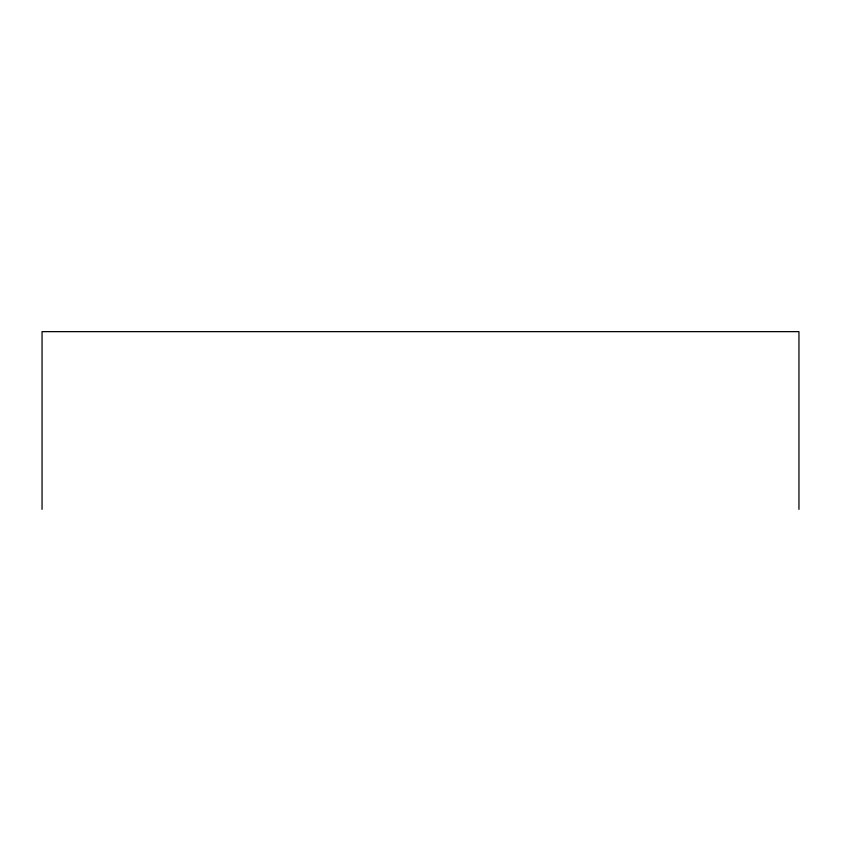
<?xml version="1.0" encoding="UTF-8"?>
<svg xmlns="http://www.w3.org/2000/svg" width="841" height="841" viewBox="0 0 841 841"><rect width="100%" height="100%" fill="white"/><g stroke="black" fill="none" stroke-linecap="round" stroke-linejoin="round"><path stroke-width="1.26" d="M798.95 509.352L798.95 331.648L42.05 331.648L42.05 509.352"/></g></svg>
